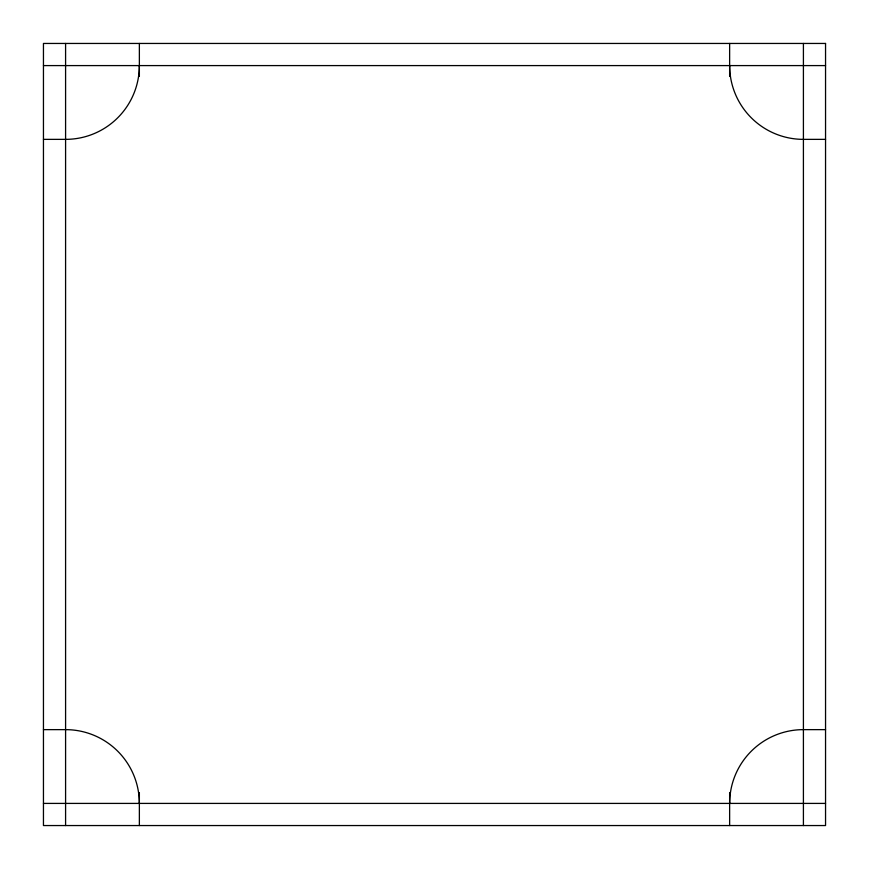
<?xml version="1.0" encoding="UTF-8"?>
<svg xmlns="http://www.w3.org/2000/svg" width="869" height="869" viewBox="0 0 869 869"><rect width="100%" height="100%" fill="white"/><g stroke="black" fill="none" stroke-linecap="round" stroke-linejoin="round"><path stroke-width="1.3" d="M43.45 65.588L825.55 65.588M43.45 139.366L65.588 139.366A73.778 73.778 0 0 0 139.366 65.588M825.55 139.366L803.412 139.366A73.778 73.778 0 0 1 729.634 65.588M43.45 729.634L65.588 729.634A73.778 73.778 0 0 1 139.366 803.412M825.55 729.634L803.412 729.634A73.778 73.778 0 0 0 729.634 803.412M43.45 803.412L825.55 803.412M803.412 43.45L803.412 825.55M729.634 43.45L729.634 76.439M729.634 792.561L729.634 825.55M139.366 43.45L139.366 76.439M139.366 792.561L139.366 825.55M65.588 43.45L65.588 825.55M825.55 43.45L43.45 43.45L43.45 825.55L825.55 825.55L825.55 43.45"/></g></svg>
